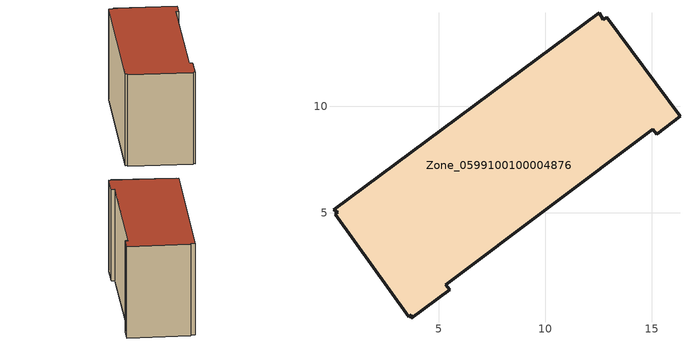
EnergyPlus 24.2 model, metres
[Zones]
Zone_0599100100004876
 floor ground (C_G): 0.12,4.93 0.24,5.02 0.04,5.13 12.54,14.41 12.73,14.06 12.89,14.18 16.33,9.54 15.23,8.69 15.05,8.93 5.32,1.61 5.5,1.37 3.71,0.03 3.7,0.21 3.59,0.12 z0
 wall outside (C_F): 15.23,8.69 16.33,9.54 12.89,14.18 12.73,14.06 12.54,14.41 0.04,5.13 0.24,5.02 0.12,4.93 3.59,0.12 3.7,0.21 3.71,0.03 5.5,1.37 5.32,1.61 15.05,8.93 15.23,8.69 z0:8.86
 roof outside (C_R): 3.7,0.21 3.71,0.03 5.5,1.37 5.32,1.61 15.05,8.93 15.23,8.69 16.33,9.54 12.89,14.18 12.73,14.06 12.54,14.41 0.04,5.13 0.24,5.02 0.12,4.93 3.59,0.12 z8.86
[BUILDING]
Pand.0599100100004876: North Axis=0; Terrain=City; Loads Convergence Tolerance Value=0.04; Temperature Convergence Tolerance Value=0.4; Solar Distribution=FullExterior; Maximum Number of Warmup Days=25; Minimum Number of Warmup Days=1
[Site:Location]
Rotterdam.The.Hague.AP_ZH_NLD Design_Conditions: Latitude=51.96; Longitude=4.45; Time Zone=1; Elevation=-4.5
[SITE:GROUNDTEMPERATURE:BUILDINGSURFACE]
18, 18, 18, 18, 18, 18, 18, 18, 18, 18, 18, 18
[MATERIAL] Thermal Absorptance=0.9; Solar Absorptance=0.7; Visible Absorptance=0.7
Name | Roughness | Thickness | Conductivity | Density | Specific Heat
G.TC.2006-2014 | MediumSmooth | 0.15 | 0.06 | 540 | 1210
F.TC.2006-2014 | Rough | 0.3 | 0.12 | 1920 | 840
R.TC.2006-2014 | MediumRough | 0.2 | 0.08 | 1500 | 1000
[CONSTRUCTION]
C_G: G.TC.2006-2014
C_F: F.TC.2006-2014
C_R: R.TC.2006-2014
[ZONE]
Zone_0599100100004876: Type=1; Multiplier=1; Ceiling Height=Autocalculate; Volume=Autocalculate; Floor Area=autocalculate; Part of Total Floor Area=Yes
[ZONEINFILTRATION:DESIGNFLOWRATE]
Infil_Zone_0599100100004876: Zone or ZoneList or Space or SpaceList=Zone_0599100100004876; Schedule=AlwaysOn; Design Flow Rate Calculation Method=Flow/Area; Flow Rate per Floor Area=0.0015; Constant Term Coefficient=1; Temperature Term Coefficient=0; Velocity Term Coefficient=0; Velocity Squared Term Coefficient=0
[HVACTEMPLATE:ZONE:IDEALLOADSAIRSYSTEM]
Zone_0599100100004876: Maximum Heating Supply Air Temperature=50; Minimum Cooling Supply Air Temperature=13; Maximum Heating Supply Air Humidity Ratio=0.0156; Minimum Cooling Supply Air Humidity Ratio=0.0077; Heating Limit=NoLimit; Cooling Limit=NoLimit; Dehumidification Control Type=ConstantSensibleHeatRatio; Cooling Sensible Heat Ratio=0.7; Dehumidification Setpoint=60; Humidification Control Type=None; Humidification Setpoint=30; Outdoor Air Method=None; Outdoor Air Flow Rate per Person=0.00944; Outdoor Air Flow Rate per Zone Floor Area=0; Outdoor Air Flow Rate per Zone=0; Demand Controlled Ventilation Type=None; Outdoor Air Economizer Type=NoEconomizer; Heat Recovery Type=None; Sensible Heat Recovery Effectiveness=0.7; Latent Heat Recovery Effectiveness=0.65
[ZONECONTROL:THERMOSTAT]
ThermostatControl_Zone_0599100100004876: Zone or ZoneList=Zone_0599100100004876; Control Type Schedule=DualSetpointControlType; Control 1=Thermostat_Zone_0599100100004876; Temperature Difference Between Cutout And Setpoint=0
[THERMOSTATSETPOINT:DUALSETPOINT]
Thermostat_Zone_0599100100004876: Heating Setpoint Temperature Schedule=HeatingSetpoint_Zone_0599100100004876; Cooling Setpoint Temperature Schedule=CoolingSetpoint_Zone_0599100100004876
[SCHEDULE:COMPACT]
HeatingSetpoint_Zone_0599100100004876: Through: 12/31, For: AllDays, Until: 24:00, 21
CoolingSetpoint_Zone_0599100100004876: Through: 12/31, For: AllDays, Until: 24:00, 24
DualSetpointControlType: Through: 12/31, For: AllDays, Until: 24:00, 4
AlwaysOn: Through: 12/31, For: AllDays, Until: 24:00, 1
